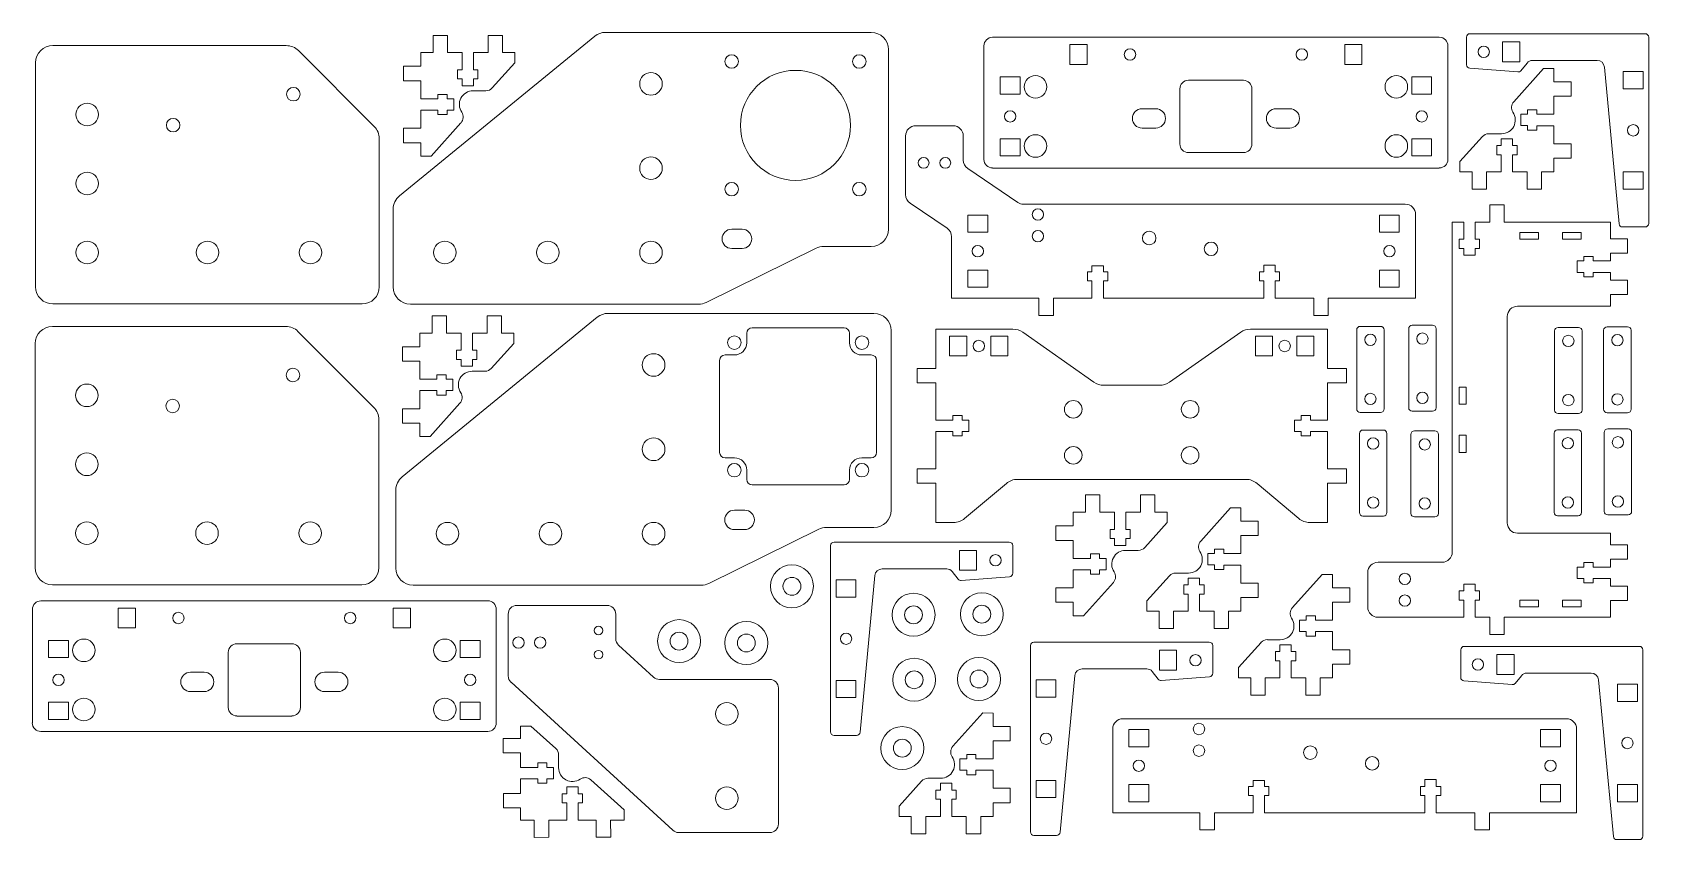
# Model space of a CAD drawing. Header units: millimetres. Extents: x 6 to 604, y 3 to 301.
import ezdxf

# ---------------------------------------------------------------- set-up
doc = ezdxf.new("R2010")
doc.units = ezdxf.units.MM

msp = doc.modelspace()

# ---------------------------------------------------------------- linework, layer by layer
at = {"color": 7, "linetype": 'Continuous', "lineweight": 15}
for p, q in [((141.91, 240.82), (214.02, 299.77)), ((154.29, 300.08), (154.29, 293.73)), ((159.64, 300.08), (154.29, 300.08)), ((159.64, 293.73), (159.64, 300.08)), ((174.61, 300.08), (174.61, 293.73)), ((179.96, 300.08), (174.61, 300.08)), ((179.96, 293.73), (179.96, 300.08)), ((218.04, 301.2), (316.22, 301.2)), ((361.04, 299.36), (526.14, 299.36)), ((536.19, 299.44), (536.19, 289.19)), ((602.23, 300.71), (537.46, 300.71)), ((603.5, 230.59), (603.5, 299.44)), ((100.06, 296.31), (13.79, 296.31)), ((104.55, 294.45), (132.58, 266.42)), ((149.76, 293.73), (149.76, 288.65)), ((154.29, 293.73), (149.76, 293.73)), ((165.03, 293.73), (159.64, 293.73)), ((165.03, 287.38), (165.03, 293.73)), ((169.23, 293.73), (169.23, 287.38)), ((174.61, 293.73), (169.23, 293.73)), ((184.5, 293.73), (179.96, 293.73)), ((184.5, 289.92), (184.5, 293.73)), ((322.57, 294.85), (322.57, 228.49)), ((357.86, 254.28), (357.86, 296.19)), ((389.61, 289.34), (389.61, 296.69)), ((389.61, 296.69), (395.96, 296.69)), ((395.96, 296.69), (395.96, 289.34)), ((491.21, 289.34), (491.21, 296.69)), ((491.21, 296.69), (497.56, 296.69)), ((497.56, 296.69), (497.56, 289.34)), ((529.31, 296.19), (529.31, 254.28)), ((555.88, 297.67), (549.53, 297.67)), ((549.53, 297.67), (549.53, 290.32)), ((555.88, 290.32), (555.88, 297.67)), ((7.44, 289.96), (7.44, 207.23)), ((143.41, 288.65), (143.41, 283.3)), ((149.76, 288.65), (143.41, 288.65)), ((163.38, 287.38), (165.03, 287.38)), ((163.38, 283.98), (163.38, 287.38)), ((169.23, 287.38), (170.88, 287.38)), ((170.88, 287.38), (170.88, 283.98)), ((176.19, 280.68), (184.5, 289.92)), ((395.96, 289.34), (389.61, 289.34)), ((497.56, 289.34), (491.21, 289.34)), ((537.37, 287.92), (555.21, 286.56)), ((549.53, 290.32), (555.88, 290.32)), ((564.67, 287.88), (553.62, 275.59)), ((556.3, 287.03), (558.59, 289.88)), ((560.56, 290.82), (584.44, 290.82)), ((568.48, 287.88), (564.67, 287.88)), ((568.48, 282.93), (568.48, 287.88)), ((587.12, 288.38), (592.6, 230.47)), ((601.46, 286.74), (594.11, 286.74)), ((594.11, 286.74), (594.11, 280.39)), ((601.46, 280.39), (601.46, 286.74)), ((143.41, 283.3), (149.76, 283.3)), ((149.76, 283.3), (149.76, 276.65)), ((165.03, 283.98), (163.38, 283.98)), ((165.03, 281.48), (165.03, 283.98)), ((169.23, 281.48), (165.03, 281.48)), ((169.23, 283.98), (169.23, 281.48)), ((170.88, 283.98), (169.23, 283.98)), ((371.22, 284.76), (363.87, 284.76)), ((363.87, 284.76), (363.87, 278.41)), ((371.22, 278.41), (371.22, 284.76)), ((433.43, 283.49), (453.75, 283.49)), ((523.31, 284.76), (515.96, 284.76)), ((515.96, 284.76), (515.96, 278.41)), ((523.31, 278.41), (523.31, 284.76)), ((574.83, 282.93), (568.48, 282.93)), ((574.83, 277.58), (574.83, 282.93)), ((149.76, 276.65), (156.11, 276.65)), ((156.11, 278.3), (159.51, 278.3)), ((156.11, 276.65), (156.11, 278.3)), ((159.51, 278.3), (159.51, 276.65)), ((159.51, 276.65), (162.01, 276.65)), ((162.01, 276.65), (162.01, 272.45)), ((173.83, 279.63), (169.09, 279.63)), ((363.87, 278.41), (371.22, 278.41)), ((430.25, 259.99), (430.25, 280.31)), ((456.92, 280.31), (456.92, 259.99)), ((515.96, 278.41), (523.31, 278.41)), ((568.47, 270.93), (568.48, 277.58)), ((568.48, 277.58), (574.83, 277.58)), ((594.11, 280.39), (601.46, 280.39)), ((149.76, 272.45), (149.76, 265.79)), ((156.11, 272.45), (149.76, 272.45)), ((156.11, 270.8), (156.11, 272.45)), ((159.51, 270.8), (156.11, 270.8)), ((159.51, 272.45), (159.51, 270.8)), ((162.01, 272.45), (159.51, 272.45)), ((421.36, 272.99), (416.28, 272.99)), ((470.89, 272.99), (465.81, 272.99)), ((556.22, 270.94), (558.72, 270.94)), ((556.22, 266.74), (556.22, 270.94)), ((558.72, 272.59), (562.12, 272.58)), ((558.72, 270.94), (558.72, 272.59)), ((562.12, 272.58), (562.12, 270.93)), ((562.12, 270.93), (568.47, 270.93)), ((143.41, 265.79), (143.41, 260.44)), ((149.76, 265.79), (143.41, 265.79)), ((153.57, 255.5), (164.62, 267.8)), ((328.89, 262.9), (328.89, 241.3)), ((346.43, 266.71), (332.7, 266.71)), ((350.24, 254.04), (350.24, 262.9)), ((416.28, 265.85), (421.36, 265.85)), ((465.81, 265.85), (470.89, 265.85)), ((544.4, 263.76), (549.14, 263.76)), ((558.72, 266.74), (556.22, 266.74)), ((558.72, 265.09), (558.72, 266.74)), ((562.12, 265.08), (558.72, 265.09)), ((562.12, 266.73), (562.12, 265.08)), ((568.47, 266.73), (562.12, 266.73)), ((568.47, 260.07), (568.47, 266.73)), ((134.44, 261.93), (134.44, 207.23)), ((143.41, 260.44), (149.76, 260.44)), ((149.76, 260.44), (149.76, 255.5)), ((371.22, 261.9), (363.87, 261.9)), ((363.87, 261.9), (363.87, 255.55)), ((371.22, 255.55), (371.22, 261.9)), ((523.31, 261.9), (515.96, 261.9)), ((515.96, 261.9), (515.96, 255.55)), ((523.31, 255.55), (523.31, 261.9)), ((542.04, 262.71), (533.73, 253.48)), ((547.35, 259.41), (549, 259.41)), ((547.35, 256.01), (547.35, 259.41)), ((549, 261.91), (553.2, 261.9)), ((549, 259.41), (549, 261.91)), ((553.2, 261.9), (553.2, 259.4)), ((553.2, 259.4), (554.85, 259.4)), ((554.85, 259.4), (554.85, 256)), ((574.82, 260.07), (568.47, 260.07)), ((574.81, 254.72), (574.82, 260.07)), ((149.76, 255.5), (153.57, 255.5)), ((370.35, 238.41), (351.92, 250.88)), ((526.14, 251.1), (361.04, 251.1)), ((363.87, 255.55), (371.22, 255.55)), ((453.75, 256.82), (433.43, 256.82)), ((515.96, 255.55), (523.31, 255.55)), ((533.73, 253.48), (533.73, 249.67)), ((549, 256.01), (547.35, 256.01)), ((548.99, 249.66), (549, 256.01)), ((553.2, 256), (553.19, 249.65)), ((554.85, 256), (553.2, 256)), ((568.46, 254.72), (574.81, 254.72)), ((568.46, 249.64), (568.46, 254.72)), ((533.73, 249.67), (538.26, 249.66)), ((538.26, 249.66), (538.25, 243.31)), ((543.6, 243.31), (543.61, 249.66)), ((543.61, 249.66), (548.99, 249.66)), ((553.19, 249.65), (558.58, 249.65)), ((558.58, 249.65), (558.57, 243.3)), ((563.92, 243.3), (563.93, 249.65)), ((563.93, 249.65), (568.46, 249.64)), ((601.46, 249.64), (594.11, 249.64)), ((594.11, 249.64), (594.11, 243.29)), ((601.46, 243.29), (601.46, 249.64)), ((538.25, 243.31), (543.6, 243.31)), ((558.57, 243.3), (563.92, 243.3)), ((594.11, 243.29), (601.46, 243.29)), ((139.57, 207.16), (139.57, 235.9)), ((330.56, 238.14), (344.24, 228.89)), ((351.92, 227.37), (351.92, 233.72)), ((351.92, 233.72), (359.27, 233.72)), ((359.27, 233.72), (359.27, 227.37)), ((513.56, 237.75), (372.48, 237.75)), ((504.01, 227.37), (504.01, 233.72)), ((504.01, 233.72), (511.36, 233.72)), ((511.36, 233.72), (511.36, 227.37)), ((517.37, 203.02), (517.37, 233.94)), ((544.75, 231.11), (544.75, 237.46)), ((544.75, 237.46), (550.1, 237.46)), ((550.1, 231.11), (550.1, 237.46)), ((264.67, 228.51), (268.48, 228.51)), ((359.27, 227.37), (351.92, 227.37)), ((511.36, 227.37), (504.01, 227.37)), ((530.92, 231.11), (530.92, 109.31)), ((530.92, 231.11), (535.17, 231.11)), ((535.17, 224.76), (535.17, 231.11)), ((539.37, 224.76), (539.37, 231.11)), ((539.37, 231.11), (544.75, 231.11)), ((550.1, 231.11), (589.34, 231.11)), ((555.92, 224.76), (555.92, 227.3)), ((555.92, 227.3), (562.78, 227.3)), ((562.78, 227.3), (562.78, 224.76)), ((571.67, 227.3), (578.53, 227.3)), ((571.67, 224.76), (571.67, 227.3)), ((578.53, 227.3), (578.53, 224.76)), ((589.34, 231.11), (589.34, 224.96)), ((593.86, 229.32), (602.23, 229.32)), ((295.85, 221.49), (255.2, 201.47)), ((268.48, 221.37), (264.67, 221.37)), ((316.22, 222.14), (298.65, 222.14)), ((345.92, 225.73), (345.92, 203.02)), ((533.52, 224.76), (535.17, 224.76)), ((533.52, 221.36), (533.52, 224.76)), ((535.17, 221.36), (533.52, 221.36)), ((535.17, 218.86), (535.17, 221.36)), ((541.02, 224.76), (539.37, 224.76)), ((539.37, 218.86), (539.37, 221.36)), ((539.37, 221.36), (541.02, 221.36)), ((541.02, 221.36), (541.02, 224.76)), ((562.78, 224.76), (555.92, 224.76)), ((578.53, 224.76), (571.67, 224.76)), ((589.34, 224.96), (595.69, 224.96)), ((595.69, 224.96), (595.69, 219.61)), ((461.29, 215.27), (465.49, 215.27)), ((461.29, 212.77), (461.29, 215.27)), ((465.49, 215.27), (465.49, 212.77)), ((539.37, 218.86), (535.17, 218.86)), ((579.59, 216.76), (577.09, 216.76)), ((577.09, 216.76), (577.09, 212.56)), ((582.99, 218.41), (579.59, 218.41)), ((579.59, 218.41), (579.59, 216.76)), ((582.99, 216.76), (582.99, 218.41)), ((589.34, 216.76), (582.99, 216.76)), ((595.69, 219.61), (589.34, 219.61)), ((589.34, 219.61), (589.34, 216.76)), ((351.92, 207.05), (351.92, 213.4)), ((351.92, 213.4), (359.27, 213.4)), ((359.27, 213.4), (359.27, 207.05)), ((396.14, 212.77), (397.79, 212.77)), ((396.14, 209.37), (396.14, 212.77)), ((397.79, 209.37), (396.14, 209.37)), ((397.79, 214.91), (401.99, 214.91)), ((397.79, 212.77), (397.79, 214.91)), ((397.79, 203.02), (397.79, 209.37)), ((401.99, 214.91), (401.99, 212.77)), ((401.99, 212.77), (403.64, 212.77)), ((401.99, 209.37), (401.99, 203.02)), ((403.64, 209.37), (401.99, 209.37)), ((403.64, 212.77), (403.64, 209.37)), ((459.64, 212.77), (461.29, 212.77)), ((459.64, 209.37), (459.64, 212.77)), ((461.29, 209.37), (459.64, 209.37)), ((461.29, 203.02), (461.29, 209.37)), ((465.49, 212.77), (467.14, 212.77)), ((465.49, 209.37), (465.49, 203.02)), ((467.14, 209.37), (465.49, 209.37)), ((467.14, 212.77), (467.14, 209.37)), ((504.01, 213.4), (511.36, 213.4)), ((504.01, 207.05), (504.01, 213.4)), ((511.36, 213.4), (511.36, 207.05)), ((579.59, 212.56), (577.09, 212.56)), ((579.59, 210.91), (579.59, 212.56)), ((582.99, 210.91), (579.59, 210.91)), ((582.99, 212.56), (582.99, 210.91)), ((589.34, 212.56), (582.99, 212.56)), ((589.34, 212.56), (589.34, 209.72)), ((595.69, 209.72), (589.34, 209.72)), ((595.69, 204.37), (595.69, 209.72)), ((359.27, 207.05), (351.92, 207.05)), ((511.36, 207.05), (504.01, 207.05)), ((589.34, 204.37), (595.69, 204.37)), ((589.34, 200.06), (589.34, 204.37)), ((13.79, 200.88), (128.09, 200.88)), ((252.4, 200.81), (145.92, 200.81)), ((219.02, 197.41), (317.2, 197.41)), ((345.92, 203.02), (378.17, 203.02)), ((378.17, 203.02), (378.17, 196.67)), ((383.52, 203.02), (397.79, 203.02)), ((383.52, 196.67), (383.52, 203.02)), ((401.99, 203.02), (461.29, 203.02)), ((465.49, 203.02), (479.77, 203.02)), ((479.77, 203.02), (479.77, 196.67)), ((485.12, 203.02), (517.37, 203.02)), ((485.12, 196.67), (485.12, 203.02)), ((589.34, 200.06), (555.05, 200.06)), ((99.89, 192.6), (13.62, 192.6)), ((142.89, 137.03), (215, 195.98)), ((153.92, 196.5), (153.92, 190.15)), ((159.27, 196.5), (153.92, 196.5)), ((159.27, 190.15), (159.27, 196.5)), ((174.24, 196.5), (174.24, 190.15)), ((179.59, 196.5), (174.24, 196.5)), ((179.59, 190.15), (179.59, 196.5)), ((306.2, 192.06), (272.2, 192.06)), ((340.08, 191.58), (340.08, 177.11)), ((368.56, 191.58), (340.08, 191.58)), ((378.17, 196.67), (383.52, 196.67)), ((484.86, 191.58), (456.39, 191.58)), ((479.77, 196.67), (485.12, 196.67)), ((484.86, 177.11), (484.86, 191.58)), ((495.6, 162.13), (495.6, 191.34)), ((496.87, 192.61), (504.46, 192.61)), ((505.73, 191.34), (505.73, 162.13)), ((514.83, 162.55), (514.83, 191.76)), ((516.1, 193.03), (523.68, 193.03)), ((524.95, 191.76), (524.95, 162.55)), ((551.24, 196.25), (551.24, 120.05)), ((570.01, 192.19), (577.6, 192.19)), ((586.87, 161.98), (586.87, 191.19)), ((588.14, 192.46), (595.73, 192.46)), ((597, 191.19), (597, 161.98)), ((7.27, 186.25), (7.27, 103.52)), ((104.38, 190.74), (132.41, 162.71)), ((149.39, 190.15), (149.39, 185.07)), ((153.92, 190.15), (149.39, 190.15)), ((164.65, 190.15), (159.27, 190.15)), ((164.65, 183.8), (164.65, 190.15)), ((168.85, 190.15), (168.85, 183.8)), ((174.24, 190.15), (168.85, 190.15)), ((175.82, 177.1), (184.12, 186.34)), ((184.12, 190.15), (179.59, 190.15)), ((184.12, 186.34), (184.12, 190.15)), ((270.2, 190.06), (270.2, 186.56)), ((308.2, 186.56), (308.2, 190.06)), ((323.55, 191.06), (323.55, 124.7)), ((345.16, 189.04), (345.16, 181.69)), ((351.51, 189.04), (345.16, 189.04)), ((351.51, 181.69), (351.51, 189.04)), ((360.4, 189.04), (360.4, 181.69)), ((366.75, 189.04), (360.4, 189.04)), ((366.75, 181.69), (366.75, 189.04)), ((398.51, 172.02), (372.2, 190.43)), ((426.44, 172.02), (452.74, 190.43)), ((464.54, 189.04), (458.19, 189.04)), ((458.19, 189.04), (458.19, 181.69)), ((464.54, 181.69), (464.54, 189.04)), ((479.78, 189.04), (473.43, 189.04)), ((473.43, 189.04), (473.43, 181.69)), ((479.78, 181.69), (479.78, 189.04)), ((568.74, 161.71), (568.74, 190.92)), ((578.87, 190.92), (578.87, 161.71)), ((143.04, 185.07), (143.04, 179.72)), ((149.39, 185.07), (143.04, 185.07)), ((143.04, 179.72), (149.39, 179.72)), ((149.39, 179.72), (149.39, 173.07)), ((163, 183.8), (164.65, 183.8)), ((163, 180.4), (163, 183.8)), ((164.65, 180.4), (163, 180.4)), ((164.65, 177.9), (164.65, 180.4)), ((168.85, 183.8), (170.5, 183.8)), ((168.85, 180.4), (168.85, 177.9)), ((170.5, 180.4), (168.85, 180.4)), ((170.5, 183.8), (170.5, 180.4)), ((260.2, 180.06), (260.2, 146.06)), ((265.7, 182.06), (262.2, 182.06)), ((316.2, 182.06), (312.7, 182.06)), ((318.2, 146.06), (318.2, 180.06)), ((345.16, 181.69), (351.51, 181.69)), ((360.4, 181.69), (366.75, 181.69)), ((458.19, 181.69), (464.54, 181.69)), ((473.43, 181.69), (479.78, 181.69)), ((155.74, 174.72), (159.14, 174.72)), ((155.74, 173.07), (155.74, 174.72)), ((159.14, 174.72), (159.14, 173.07)), ((168.85, 177.9), (164.65, 177.9)), ((173.46, 176.05), (168.72, 176.05)), ((333.16, 177.11), (333.16, 171.76)), ((340.08, 177.11), (333.16, 177.11)), ((484.86, 177.11), (491.79, 177.11)), ((491.79, 177.11), (491.79, 171.76)), ((149.39, 173.07), (155.74, 173.07)), ((149.39, 168.87), (149.39, 162.21)), ((155.74, 168.87), (149.39, 168.87)), ((155.74, 167.22), (155.74, 168.87)), ((159.14, 173.07), (161.64, 173.07)), ((159.14, 168.87), (159.14, 167.22)), ((161.64, 168.87), (159.14, 168.87)), ((161.64, 173.07), (161.64, 168.87)), ((333.16, 171.76), (340.08, 171.76)), ((340.08, 171.76), (340.08, 157.99)), ((422.8, 170.87), (402.15, 170.87)), ((491.79, 171.76), (484.86, 171.76)), ((484.86, 157.99), (484.86, 171.76)), ((536, 170.21), (533.46, 170.21)), ((533.46, 170.21), (533.46, 163.86)), ((536, 163.86), (536, 170.21)), ((143.04, 162.21), (143.04, 156.86)), ((149.39, 162.21), (143.04, 162.21)), ((153.2, 151.92), (164.24, 164.22)), ((159.14, 167.22), (155.74, 167.22)), ((523.68, 161.28), (516.1, 161.28)), ((533.46, 163.86), (536, 163.86)), ((134.27, 158.22), (134.27, 103.52)), ((143.04, 156.86), (149.39, 156.86)), ((149.39, 156.86), (149.39, 151.92)), ((346.43, 157.99), (340.08, 157.99)), ((349.83, 159.64), (346.43, 159.64)), ((346.43, 159.64), (346.43, 157.99)), ((349.83, 157.99), (349.83, 159.64)), ((352.33, 157.99), (349.83, 157.99)), ((352.33, 153.79), (352.33, 157.99)), ((475.11, 157.99), (472.61, 157.99)), ((472.61, 157.99), (472.61, 153.79)), ((478.51, 159.64), (475.11, 159.64)), ((475.11, 159.64), (475.11, 157.99)), ((478.51, 157.99), (478.51, 159.64)), ((484.86, 157.99), (478.51, 157.99)), ((504.46, 160.86), (496.87, 160.86)), ((577.6, 160.44), (570.01, 160.44)), ((595.73, 160.71), (588.14, 160.71)), ((149.39, 151.92), (153.2, 151.92)), ((340.08, 153.79), (340.08, 140.01)), ((346.43, 153.79), (340.08, 153.79)), ((346.43, 152.14), (346.43, 153.79)), ((349.83, 152.14), (346.43, 152.14)), ((349.83, 153.79), (349.83, 152.14)), ((352.33, 153.79), (349.83, 153.79)), ((475.11, 153.79), (472.61, 153.79)), ((475.11, 152.14), (475.11, 153.79)), ((478.51, 152.14), (475.11, 152.14)), ((478.51, 153.79), (478.51, 152.14)), ((484.86, 153.79), (478.51, 153.79)), ((484.86, 140.01), (484.86, 153.79)), ((496.61, 123.84), (496.61, 153.05)), ((497.88, 154.32), (505.46, 154.32)), ((506.73, 153.05), (506.73, 123.84)), ((515.67, 123.51), (515.67, 152.72)), ((516.94, 153.99), (524.53, 153.99)), ((525.8, 152.72), (525.8, 123.51)), ((536, 152.43), (533.46, 152.43)), ((533.46, 152.43), (533.46, 146.08)), ((536, 146.08), (536, 152.43)), ((568.59, 123.91), (568.59, 153.12)), ((569.86, 154.39), (577.44, 154.39)), ((578.71, 153.12), (578.71, 123.91)), ((587.09, 124.25), (587.09, 153.46)), ((588.36, 154.73), (595.94, 154.73)), ((597.21, 153.46), (597.21, 124.25)), ((262.2, 144.06), (265.7, 144.06)), ((312.7, 144.06), (316.2, 144.06)), ((533.46, 146.08), (536, 146.08)), ((270.2, 139.56), (270.2, 136.06)), ((308.2, 136.06), (308.2, 139.56)), ((333.16, 134.66), (333.16, 140.01)), ((333.16, 140.01), (340.08, 140.01)), ((491.79, 140.01), (484.86, 140.01)), ((491.79, 134.66), (491.79, 140.01)), ((140.55, 103.37), (140.55, 132.11)), ((272.2, 134.06), (306.2, 134.06)), ((340.08, 134.66), (333.16, 134.66)), ((340.08, 134.66), (340.08, 120.19)), ((366.16, 134.61), (350.74, 121.68)), ((454.71, 136.1), (370.24, 136.1)), ((458.79, 134.61), (474.2, 121.68)), ((484.86, 134.66), (491.79, 134.66)), ((484.86, 120.19), (484.86, 134.66)), ((395.37, 130.34), (395.37, 123.99)), ((400.72, 130.34), (395.37, 130.34)), ((400.72, 123.99), (400.72, 130.34)), ((415.69, 130.34), (415.69, 123.99)), ((421.04, 130.34), (415.69, 130.34)), ((421.04, 123.99), (421.04, 130.34)), ((449.02, 125.63), (437.97, 113.34)), ((452.83, 125.63), (449.02, 125.63)), ((452.83, 120.69), (452.83, 125.63)), ((265.65, 124.72), (269.46, 124.72)), ((340.08, 120.19), (346.66, 120.19)), ((390.84, 123.99), (390.84, 118.91)), ((395.37, 123.99), (390.84, 123.99)), ((406.11, 123.99), (400.72, 123.99)), ((406.11, 117.64), (406.11, 123.99)), ((410.31, 123.99), (410.31, 117.64)), ((415.69, 123.99), (410.31, 123.99)), ((417.27, 110.94), (425.58, 120.18)), ((425.58, 123.99), (421.04, 123.99)), ((425.58, 120.18), (425.58, 123.99)), ((459.18, 120.68), (452.83, 120.69)), ((459.18, 115.33), (459.18, 120.68)), ((478.29, 120.19), (484.86, 120.19)), ((505.46, 122.57), (497.88, 122.57)), ((524.53, 122.24), (516.94, 122.24)), ((577.44, 122.64), (569.86, 122.64)), ((595.94, 122.98), (588.36, 122.98)), ((296.83, 117.7), (256.18, 97.68)), ((269.46, 117.58), (265.65, 117.58)), ((317.2, 118.35), (299.63, 118.35)), ((384.49, 118.91), (384.49, 113.56)), ((390.84, 118.91), (384.49, 118.91)), ((384.49, 113.56), (390.84, 113.56)), ((390.84, 113.56), (390.84, 106.91)), ((404.46, 117.64), (406.11, 117.64)), ((404.46, 114.24), (404.46, 117.64)), ((406.11, 114.24), (404.46, 114.24)), ((406.11, 111.74), (406.11, 114.24)), ((410.31, 117.64), (411.96, 117.64)), ((410.31, 114.24), (410.31, 111.74)), ((411.96, 114.24), (410.31, 114.24)), ((411.96, 117.64), (411.96, 114.24)), ((452.82, 108.68), (452.83, 115.34)), ((452.83, 115.34), (459.18, 115.33)), ((589.34, 116.24), (555.05, 116.24)), ((589.34, 116.24), (589.34, 111.93)), ((301.19, 42.82), (301.19, 111.67)), ((302.46, 112.94), (367.23, 112.94)), ((348.82, 109.9), (355.17, 109.9)), ((348.82, 102.55), (348.82, 109.9)), ((355.17, 109.9), (355.17, 102.55)), ((368.5, 111.67), (368.5, 101.42)), ((397.19, 108.56), (400.59, 108.56)), ((397.19, 106.91), (397.19, 108.56)), ((400.59, 108.56), (400.59, 106.91)), ((410.31, 111.74), (406.11, 111.74)), ((414.91, 109.89), (410.17, 109.89)), ((440.57, 108.69), (443.07, 108.69)), ((440.57, 104.49), (440.57, 108.69)), ((443.07, 110.34), (446.47, 110.33)), ((443.07, 108.69), (443.07, 110.34)), ((446.47, 110.33), (446.47, 108.68)), ((446.47, 108.68), (452.82, 108.68)), ((589.34, 111.93), (595.69, 111.93)), ((595.69, 111.93), (595.69, 106.58)), ((344.13, 103.05), (320.25, 103.05)), ((348.4, 99.26), (346.11, 102.1)), ((355.17, 102.55), (348.82, 102.55)), ((390.84, 106.91), (397.19, 106.91)), ((390.84, 102.71), (390.84, 96.05)), ((397.19, 102.71), (390.84, 102.71)), ((397.19, 101.06), (397.19, 102.71)), ((400.59, 106.91), (403.09, 106.91)), ((400.59, 102.71), (400.59, 101.06)), ((403.09, 102.71), (400.59, 102.71)), ((403.09, 106.91), (403.09, 102.71)), ((443.07, 104.49), (440.57, 104.49)), ((443.07, 102.84), (443.07, 104.49)), ((446.47, 102.83), (443.07, 102.84)), ((446.47, 104.48), (446.47, 102.83)), ((452.82, 104.48), (446.47, 104.48)), ((452.82, 97.83), (452.82, 104.48)), ((499.68, 88.99), (499.68, 101.69)), ((503.49, 105.5), (527.11, 105.5)), ((579.59, 103.73), (577.09, 103.73)), ((577.09, 99.53), (577.09, 103.73)), ((582.99, 105.38), (579.59, 105.38)), ((579.59, 105.38), (579.59, 103.73)), ((582.99, 103.73), (582.99, 105.38)), ((589.34, 103.73), (582.99, 103.73)), ((595.69, 106.58), (589.34, 106.58)), ((589.34, 103.73), (589.34, 106.58)), ((13.62, 97.17), (127.92, 97.17)), ((253.38, 97.02), (146.9, 97.02)), ((303.23, 98.97), (310.58, 98.97)), ((303.23, 92.62), (303.23, 98.97)), ((310.58, 98.97), (310.58, 92.62)), ((317.57, 100.61), (312.09, 42.7)), ((367.33, 100.15), (349.48, 98.79)), ((384.49, 96.05), (384.49, 90.7)), ((390.84, 96.05), (384.49, 96.05)), ((394.65, 85.76), (405.7, 98.06)), ((400.59, 101.06), (397.19, 101.06)), ((426.39, 100.46), (418.08, 91.23)), ((428.75, 101.52), (433.49, 101.51)), ((431.7, 97.16), (433.35, 97.16)), ((431.7, 93.76), (431.7, 97.16)), ((433.35, 99.66), (437.55, 99.66)), ((433.35, 97.16), (433.35, 99.66)), ((437.55, 99.66), (437.55, 97.16)), ((437.55, 97.16), (439.2, 97.15)), ((439.2, 97.15), (439.2, 93.75)), ((459.17, 97.82), (452.82, 97.83)), ((459.16, 92.47), (459.17, 97.82)), ((482.89, 101.02), (471.83, 88.73)), ((486.7, 101.02), (482.89, 101.02)), ((486.7, 96.07), (486.7, 101.02)), ((493.05, 96.07), (486.7, 96.07)), ((493.04, 90.72), (493.05, 96.07)), ((539.37, 97.43), (535.17, 97.43)), ((535.17, 97.43), (535.17, 94.93)), ((539.37, 97.43), (539.37, 94.93)), ((579.59, 99.53), (577.09, 99.53)), ((579.59, 97.88), (579.59, 99.53)), ((582.99, 97.88), (579.59, 97.88)), ((582.99, 99.53), (582.99, 97.88)), ((589.34, 99.53), (582.99, 99.53)), ((589.34, 96.69), (589.34, 99.53)), ((595.69, 96.69), (589.34, 96.69)), ((595.69, 91.34), (595.69, 96.69)), ((9.39, 91.26), (174.49, 91.26)), ((310.58, 92.62), (303.23, 92.62)), ((384.49, 90.7), (390.84, 90.7)), ((390.84, 90.7), (390.84, 85.76)), ((418.08, 91.23), (418.08, 87.42)), ((433.35, 93.76), (431.7, 93.76)), ((433.34, 87.41), (433.35, 93.76)), ((437.55, 93.76), (437.54, 87.41)), ((439.2, 93.75), (437.55, 93.76)), ((452.81, 92.48), (459.16, 92.47)), ((452.81, 87.4), (452.81, 92.48)), ((486.69, 90.72), (493.04, 90.72)), ((486.69, 84.07), (486.69, 90.72)), ((535.17, 94.93), (533.52, 94.93)), ((533.52, 94.93), (533.52, 91.53)), ((533.52, 91.53), (535.17, 91.53)), ((535.17, 91.53), (535.17, 85.18)), ((539.37, 94.93), (541.02, 94.93)), ((539.37, 91.53), (539.37, 85.18)), ((541.02, 91.53), (539.37, 91.53)), ((541.02, 94.93), (541.02, 91.53)), ((555.92, 91.53), (562.78, 91.53)), ((555.92, 88.99), (555.92, 91.53)), ((562.78, 91.53), (562.78, 88.99)), ((571.67, 88.99), (571.67, 91.53)), ((571.67, 91.53), (578.53, 91.53)), ((578.53, 91.53), (578.53, 88.99)), ((589.34, 91.34), (595.69, 91.34)), ((589.34, 85.18), (589.34, 91.34)), ((6.22, 46.17), (6.22, 88.08)), ((37.97, 81.23), (37.97, 88.58)), ((37.97, 88.58), (44.32, 88.58)), ((44.32, 88.58), (44.32, 81.23)), ((139.57, 81.23), (139.57, 88.58)), ((139.57, 88.58), (145.92, 88.58)), ((145.92, 88.58), (145.92, 81.23)), ((177.67, 88.08), (177.67, 46.17)), ((182.07, 86.36), (182.07, 63.5)), ((218.64, 89.53), (185.24, 89.53)), ((221.82, 77.22), (221.82, 86.36)), ((390.84, 85.76), (394.65, 85.76)), ((418.08, 87.42), (422.61, 87.41)), ((422.61, 87.41), (422.6, 81.06)), ((427.95, 81.06), (427.96, 87.41)), ((427.96, 87.41), (433.34, 87.41)), ((437.54, 87.41), (442.93, 87.4)), ((442.93, 87.4), (442.92, 81.05)), ((448.27, 81.05), (448.28, 87.4)), ((448.28, 87.4), (452.81, 87.4)), ((474.44, 84.07), (476.94, 84.07)), ((474.44, 79.87), (474.44, 84.07)), ((476.94, 85.72), (480.34, 85.72)), ((476.94, 84.07), (476.94, 85.72)), ((480.34, 85.72), (480.34, 84.07)), ((480.34, 84.07), (486.69, 84.07)), ((503.49, 85.18), (535.17, 85.18)), ((539.37, 85.18), (544.75, 85.18)), ((544.75, 85.18), (544.75, 78.83)), ((550.1, 85.18), (589.34, 85.18)), ((550.1, 85.18), (550.1, 78.83)), ((562.78, 88.99), (555.92, 88.99)), ((578.53, 88.99), (571.67, 88.99)), ((44.32, 81.23), (37.97, 81.23)), ((145.92, 81.23), (139.57, 81.23)), ((422.6, 81.06), (427.95, 81.06)), ((442.92, 81.05), (448.27, 81.05)), ((476.94, 79.87), (474.44, 79.87)), ((476.94, 78.22), (476.94, 79.87)), ((480.34, 78.22), (476.94, 78.22)), ((480.34, 79.87), (480.34, 78.22)), ((486.69, 79.87), (480.34, 79.87)), ((486.68, 73.21), (486.69, 79.87)), ((544.75, 78.83), (550.1, 78.83)), ((19.57, 76.65), (12.22, 76.65)), ((12.22, 76.65), (12.22, 70.3)), ((19.57, 70.3), (19.57, 76.65)), ((78.61, 51.89), (78.61, 72.21)), ((81.78, 75.38), (102.1, 75.38)), ((105.28, 72.21), (105.28, 51.89)), ((171.66, 76.65), (164.31, 76.65)), ((164.31, 76.65), (164.31, 70.3)), ((171.66, 70.3), (171.66, 76.65)), ((235.78, 63.06), (222.85, 74.87)), ((375.09, 5.9), (375.09, 74.75)), ((376.36, 76.02), (441.13, 76.02)), ((422.71, 72.98), (429.06, 72.98)), ((422.71, 65.63), (422.71, 72.98)), ((429.06, 72.98), (429.06, 65.63)), ((442.4, 74.75), (442.4, 64.49)), ((460.25, 75.85), (451.94, 66.61)), ((462.61, 76.9), (467.35, 76.9)), ((465.56, 72.55), (467.21, 72.54)), ((465.56, 69.15), (465.56, 72.55)), ((467.21, 72.54), (467.22, 75.04)), ((467.22, 75.04), (471.42, 75.04)), ((471.42, 75.04), (471.41, 72.54)), ((471.41, 72.54), (473.06, 72.54)), ((473.06, 72.54), (473.06, 69.14)), ((493.03, 73.21), (486.68, 73.21)), ((493.03, 67.86), (493.03, 73.21)), ((534.06, 73.17), (534.06, 62.92)), ((600.1, 74.44), (535.33, 74.44)), ((601.37, 4.32), (601.37, 73.17)), ((12.22, 70.3), (19.57, 70.3)), ((164.31, 70.3), (171.66, 70.3)), ((418.03, 66.13), (394.15, 66.13)), ((451.94, 66.61), (451.94, 62.8)), ((467.21, 69.14), (465.56, 69.15)), ((467.21, 62.79), (467.21, 69.14)), ((471.41, 69.14), (471.41, 62.79)), ((473.06, 69.14), (471.41, 69.14)), ((486.68, 67.86), (493.03, 67.86)), ((486.68, 62.78), (486.68, 67.86)), ((553.74, 71.4), (547.39, 71.4)), ((547.39, 71.4), (547.39, 64.05)), ((553.74, 64.05), (553.74, 71.4)), ((69.72, 64.88), (64.64, 64.88)), ((119.25, 64.88), (114.17, 64.88)), ((183.1, 61.16), (242.88, 6.51)), ((278.71, 62.22), (237.92, 62.22)), ((303.23, 61.87), (310.58, 61.87)), ((303.23, 55.52), (303.23, 61.87)), ((310.58, 61.87), (310.58, 55.52)), ((377.13, 62.05), (384.48, 62.05)), ((377.13, 55.7), (377.13, 62.05)), ((384.48, 62.05), (384.48, 55.7)), ((391.47, 63.68), (385.99, 5.78)), ((422.29, 62.34), (420.01, 65.18)), ((429.06, 65.63), (422.71, 65.63)), ((441.23, 63.23), (423.38, 61.87)), ((451.94, 62.8), (456.47, 62.8)), ((456.47, 62.8), (456.47, 56.45)), ((461.82, 62.8), (467.21, 62.79)), ((461.82, 56.45), (461.82, 62.8)), ((471.41, 62.79), (476.79, 62.79)), ((476.79, 62.79), (476.79, 56.44)), ((482.14, 62.79), (486.68, 62.78)), ((482.14, 56.44), (482.14, 62.79)), ((535.23, 61.65), (553.07, 60.29)), ((547.39, 64.05), (553.74, 64.05)), ((554.16, 60.76), (556.45, 63.6)), ((558.43, 64.55), (582.3, 64.55)), ((584.99, 62.11), (590.46, 4.2)), ((599.33, 60.47), (591.98, 60.47)), ((591.98, 60.47), (591.98, 54.12)), ((599.33, 54.12), (599.33, 60.47)), ((19.57, 53.79), (12.22, 53.79)), ((12.22, 53.79), (12.22, 47.44)), ((19.57, 47.44), (19.57, 53.79)), ((64.64, 57.75), (69.72, 57.75)), ((114.17, 57.75), (119.25, 57.75)), ((171.66, 53.79), (164.31, 53.79)), ((164.31, 53.79), (164.31, 47.44)), ((171.66, 47.44), (171.66, 53.79)), ((281.89, 8.85), (281.89, 59.05)), ((310.58, 55.52), (303.23, 55.52)), ((384.48, 55.7), (377.13, 55.7)), ((456.47, 56.45), (461.82, 56.45)), ((476.79, 56.44), (482.14, 56.44)), ((591.98, 54.12), (599.33, 54.12)), ((102.1, 48.71), (81.78, 48.71)), ((357.44, 49.83), (346.38, 37.53)), ((361.25, 49.82), (357.44, 49.83)), ((361.25, 44.88), (361.25, 49.82)), ((174.49, 43), (9.39, 43)), ((12.22, 47.44), (19.57, 47.44)), ((164.31, 47.44), (171.66, 47.44)), ((186.59, 44.98), (186.6, 40.45)), ((190.4, 44.98), (186.59, 44.98)), ((199.65, 36.69), (190.4, 44.98)), ((367.6, 44.87), (361.25, 44.88)), ((367.59, 39.52), (367.6, 44.87)), ((405.44, 43.92), (405.44, 12.99)), ((573.08, 47.73), (409.25, 47.73)), ((411.44, 37.35), (411.44, 43.7)), ((411.44, 43.7), (418.79, 43.7)), ((418.79, 43.7), (418.79, 37.35)), ((563.54, 37.35), (563.54, 43.7)), ((563.54, 43.7), (570.89, 43.7)), ((570.89, 43.7), (570.89, 37.35)), ((576.89, 12.99), (576.89, 43.92)), ((186.6, 40.45), (180.25, 40.44)), ((180.25, 40.44), (180.25, 35.09)), ((310.83, 41.55), (302.46, 41.55)), ((361.24, 39.53), (367.59, 39.52)), ((361.24, 32.87), (361.24, 39.53)), ((418.79, 37.35), (411.44, 37.35)), ((570.89, 37.35), (563.54, 37.35)), ((180.25, 35.09), (186.6, 35.1)), ((186.6, 35.1), (186.61, 29.71)), ((192.96, 31.37), (196.36, 31.37)), ((192.96, 29.72), (192.96, 31.37)), ((196.36, 31.37), (196.36, 29.72)), ((200.71, 34.33), (200.71, 29.59)), ((348.99, 32.88), (351.49, 32.88)), ((348.99, 28.68), (348.99, 32.88)), ((351.49, 34.53), (354.89, 34.53)), ((351.49, 32.88), (351.49, 34.53)), ((354.89, 34.53), (354.89, 32.88)), ((354.89, 32.88), (361.24, 32.87)), ((186.61, 29.71), (192.96, 29.72)), ((192.96, 25.52), (186.61, 25.51)), ((186.61, 25.51), (186.62, 20.13)), ((192.97, 23.87), (192.96, 25.52)), ((196.36, 29.72), (198.86, 29.73)), ((198.86, 25.53), (196.36, 25.52)), ((196.36, 25.52), (196.37, 23.87)), ((198.86, 29.73), (198.86, 25.53)), ((224.86, 14.1), (212.55, 25.14)), ((334.8, 24.66), (326.49, 15.42)), ((337.16, 25.71), (341.91, 25.71)), ((351.49, 28.68), (348.99, 28.68)), ((351.49, 27.03), (351.49, 28.68)), ((354.89, 27.03), (351.49, 27.03)), ((354.89, 28.68), (354.89, 27.03)), ((361.24, 28.67), (354.89, 28.68)), ((361.23, 22.02), (361.24, 28.67)), ((377.13, 24.95), (384.48, 24.95)), ((377.13, 18.6), (377.13, 24.95)), ((384.48, 24.95), (384.48, 18.6)), ((457.31, 24.89), (461.51, 24.89)), ((457.31, 22.74), (457.31, 24.89)), ((461.51, 24.89), (461.51, 22.74)), ((520.81, 25.24), (525.01, 25.24)), ((520.81, 22.74), (520.81, 25.24)), ((525.01, 25.24), (525.01, 22.74)), ((186.62, 20.13), (180.27, 20.12)), ((180.27, 20.12), (180.28, 14.77)), ((196.37, 23.87), (192.97, 23.87)), ((202.06, 20.01), (203.71, 20.02)), ((202.06, 16.61), (202.06, 20.01)), ((203.7, 22.52), (207.9, 22.52)), ((203.71, 20.02), (203.7, 22.52)), ((207.9, 22.52), (207.91, 20.02)), ((207.91, 20.02), (209.56, 20.02)), ((209.56, 20.02), (209.56, 16.62)), ((340.11, 17.95), (340.12, 21.35)), ((341.76, 17.95), (340.11, 17.95)), ((340.12, 21.35), (341.77, 21.35)), ((341.76, 11.6), (341.76, 17.95)), ((341.77, 23.85), (345.97, 23.85)), ((341.77, 21.35), (341.77, 23.85)), ((345.96, 17.95), (345.96, 11.6)), ((347.61, 17.95), (345.96, 17.95)), ((345.97, 23.85), (345.97, 21.35)), ((345.97, 21.35), (347.62, 21.35)), ((347.62, 21.35), (347.61, 17.95)), ((367.58, 22.01), (361.23, 22.02)), ((367.58, 16.66), (367.58, 22.01)), ((384.48, 18.6), (377.13, 18.6)), ((411.44, 17.03), (411.44, 23.38)), ((411.44, 23.38), (418.79, 23.38)), ((418.79, 23.38), (418.79, 17.03)), ((455.66, 22.74), (457.31, 22.74)), ((455.66, 19.34), (455.66, 22.74)), ((457.31, 19.34), (455.66, 19.34)), ((457.31, 12.99), (457.31, 19.34)), ((461.51, 22.74), (463.16, 22.74)), ((461.51, 19.34), (461.51, 12.99)), ((463.16, 19.34), (461.51, 19.34)), ((463.16, 22.74), (463.16, 19.34)), ((519.16, 22.74), (520.81, 22.74)), ((519.16, 19.34), (519.16, 22.74)), ((520.81, 19.34), (519.16, 19.34)), ((520.81, 12.99), (520.81, 19.34)), ((525.01, 22.74), (526.66, 22.74)), ((525.01, 19.34), (525.01, 12.99)), ((526.66, 19.34), (525.01, 19.34)), ((526.66, 22.74), (526.66, 19.34)), ((563.54, 23.38), (570.89, 23.38)), ((563.54, 17.03), (563.54, 23.38)), ((570.89, 23.38), (570.89, 17.03)), ((599.33, 23.37), (591.98, 23.37)), ((591.98, 23.37), (591.98, 17.02)), ((599.33, 17.02), (599.33, 23.37)), ((180.28, 14.77), (186.63, 14.78)), ((186.63, 14.78), (186.63, 10.25)), ((203.71, 16.62), (202.06, 16.61)), ((203.72, 10.27), (203.71, 16.62)), ((207.91, 16.62), (207.92, 10.27)), ((209.56, 16.62), (207.91, 16.62)), ((224.87, 10.29), (224.86, 14.1)), ((326.49, 15.42), (326.49, 11.61)), ((361.23, 16.67), (367.58, 16.66)), ((361.23, 11.59), (361.23, 16.67)), ((405.44, 12.99), (437.69, 12.99)), ((418.79, 17.03), (411.44, 17.03)), ((437.69, 12.99), (437.69, 6.64)), ((443.04, 12.99), (457.31, 12.99)), ((443.04, 6.64), (443.04, 12.99)), ((461.51, 12.99), (520.81, 12.99)), ((525.01, 12.99), (539.29, 12.99)), ((539.29, 12.99), (539.29, 6.64)), ((544.64, 12.99), (576.89, 12.99)), ((544.64, 6.64), (544.64, 12.99)), ((570.89, 17.03), (563.54, 17.03)), ((591.98, 17.02), (599.33, 17.02)), ((186.63, 10.25), (191.71, 10.25)), ((191.71, 10.25), (191.72, 3.9)), ((197.06, 10.26), (203.72, 10.27)), ((197.07, 3.91), (197.06, 10.26)), ((207.92, 10.27), (214.57, 10.28)), ((214.57, 10.28), (214.58, 3.93)), ((219.92, 10.29), (224.87, 10.29)), ((219.93, 3.94), (219.92, 10.29)), ((326.49, 11.61), (331.02, 11.61)), ((331.02, 11.61), (331.02, 5.26)), ((336.37, 11.6), (341.76, 11.6)), ((336.37, 5.25), (336.37, 11.6)), ((345.96, 11.6), (351.34, 11.59)), ((351.34, 11.59), (351.34, 5.24)), ((356.69, 11.59), (361.23, 11.59)), ((356.69, 5.24), (356.69, 11.59)), ((437.69, 6.64), (443.04, 6.64)), ((539.29, 6.64), (544.64, 6.64)), ((191.72, 3.9), (197.07, 3.91)), ((214.58, 3.93), (219.93, 3.94)), ((245.02, 5.68), (278.71, 5.68)), ((331.02, 5.26), (336.37, 5.25)), ((351.34, 5.24), (356.69, 5.24)), ((384.73, 4.63), (376.36, 4.63)), ((591.73, 3.05), (600.1, 3.05))]:
    msp.add_line(p, q, dxfattribs=at)
for centre, radius in [((264.65, 290.42), 2.5), ((311.79, 290.42), 2.5), ((411.84, 293.01), 2.1), ((475.34, 293.01), 2.1), ((542.54, 294), 2.1), ((288.22, 266.85), 20.32), ((102.69, 278.35), 2.5), ((234.82, 282.15), 4.17), ((376.91, 281.07), 4.17), ((510.26, 281.07), 4.17), ((26.49, 270.85), 4.17), ((58.24, 266.92), 2.5), ((367.54, 270.15), 2.1), ((519.64, 270.15), 2.1), ((376.91, 259.23), 4.17), ((510.26, 259.23), 4.17), ((597.79, 265.02), 2.1), ((234.82, 251.01), 4.17), ((335.57, 252.99), 2), ((343.57, 252.99), 2), ((26.49, 245.39), 4.17), ((264.65, 243.28), 2.5), ((311.79, 243.28), 2.5), ((377.81, 233.94), 2.1), ((377.81, 225.94), 2.1), ((418.94, 225.22), 2.5), ((26.49, 219.93), 4.17), ((70.94, 219.93), 4.17), ((109.04, 219.93), 4.17), ((158.62, 219.86), 4.17), ((196.72, 219.86), 4.17), ((234.82, 219.86), 4.17), ((355.59, 220.39), 2.1), ((441.8, 221.24), 2.5), ((507.69, 220.39), 2.1), ((265.63, 186.63), 2.5), ((312.77, 186.63), 2.5), ((355.96, 185.37), 2.1), ((468.99, 185.37), 2.1), ((500.66, 187.66), 2.1), ((519.89, 188.08), 2.1), ((573.81, 187.24), 2.1), ((591.93, 187.51), 2.1), ((235.8, 178.36), 4.17), ((102.52, 174.64), 2.5), ((26.32, 167.14), 4.17), ((500.66, 165.82), 2.1), ((519.89, 166.23), 2.1), ((573.81, 165.39), 2.1), ((591.93, 165.66), 2.1), ((58.07, 163.21), 2.5), ((390.88, 161.98), 3.26), ((434.06, 161.98), 3.26), ((235.8, 147.22), 4.17), ((501.67, 149.37), 2.1), ((520.74, 149.04), 2.1), ((573.65, 149.43), 2.1), ((592.15, 149.78), 2.1), ((26.32, 141.68), 4.17), ((390.88, 144.99), 3.26), ((434.06, 144.99), 3.26), ((265.63, 139.49), 2.5), ((312.77, 139.49), 2.5), ((501.67, 127.53), 2.1), ((520.74, 127.2), 2.1), ((573.65, 127.59), 2.1), ((592.15, 127.93), 2.1), ((26.32, 116.22), 4.17), ((70.77, 116.22), 4.17), ((108.87, 116.22), 4.17), ((159.6, 116.07), 4.17), ((197.7, 116.07), 4.17), ((235.8, 116.07), 4.17), ((362.15, 106.23), 2.1), ((286.91, 96.62), 7.94), ((286.91, 96.62), 3.3), ((513.39, 99.34), 2.1), ((331.85, 86.09), 7.94), ((357.09, 86.31), 7.94), ((357.09, 86.31), 3.3), ((513.39, 91.34), 2.1), ((60.19, 84.91), 2.1), ((123.69, 84.91), 2.1), ((245.2, 76.36), 7.94), ((270.07, 75.69), 7.94), ((331.85, 86.09), 3.3), ((185.88, 75.82), 2.1), ((193.88, 75.82), 2.1), ((215.47, 80.26), 1.59), ((245.2, 76.36), 3.3), ((270.07, 75.69), 3.3), ((306.91, 77.25), 2.1), ((25.27, 72.97), 4.17), ((158.62, 72.97), 4.17), ((215.47, 71.37), 1.59), ((332.08, 62.1), 7.94), ((356.02, 62.37), 7.94), ((436.05, 69.3), 2.1), ((540.41, 67.72), 2.1), ((15.89, 62.05), 2.1), ((167.99, 62.05), 2.1), ((332.08, 62.1), 3.3), ((356.02, 62.37), 3.3), ((25.27, 51.12), 4.17), ((158.62, 51.12), 4.17), ((262.84, 49.52), 4.17), ((327.69, 36.86), 7.94), ((380.8, 40.32), 2.1), ((437.33, 43.92), 2.1), ((327.69, 36.86), 3.3), ((437.33, 35.92), 2.1), ((478.46, 35.19), 2.5), ((595.65, 38.74), 2.1), ((415.11, 30.36), 2.1), ((501.32, 31.22), 2.5), ((567.21, 30.36), 2.1), ((262.84, 18.38), 4.17)]:
    msp.add_circle(centre, radius, dxfattribs=at)
for centre, radius, start, end in [((218.04, 294.85), 6.35, 90, 129.26442), ((316.22, 294.85), 6.35, 0, 90), ((361.04, 296.19), 3.18, 90, 180), ((526.14, 296.19), 3.18, 0, 90), ((537.46, 299.44), 1.27, 90, 180), ((602.23, 299.44), 1.27, 0, 90), ((13.79, 289.96), 6.35, 90, 180), ((100.06, 289.96), 6.35, 45, 90), ((537.46, 289.19), 1.27, 180, 265.64247), ((555.31, 287.83), 1.27, 265.64247, 321.15908), ((560.56, 288.28), 2.54, 90, 141.15908), ((584.44, 288.13), 2.7, 5.40064, 90), ((433.43, 280.31), 3.18, 90, 180), ((453.75, 280.31), 3.17, 0, 90), ((169.09, 274.55), 5.08, 90, 214.11662), ((173.83, 282.8), 3.17, 270, 318.06617), ((555.98, 273.47), 3.18, 138.03059, 214.08104), ((162.26, 269.92), 3.18, 318.06617, 34.11662), ((416.28, 269.42), 3.57, 90, 270), ((421.36, 269.42), 3.57, 270, 90), ((465.81, 269.42), 3.57, 90, 270), ((470.89, 269.42), 3.57, 270, 90), ((549.14, 268.84), 5.08, 269.96443, 34.08104), ((128.09, 261.93), 6.35, 0, 45), ((332.7, 262.9), 3.81, 90, 180), ((346.43, 262.9), 3.81, 0, 90), ((544.4, 260.59), 3.18, 89.96443, 138.03059), ((433.43, 259.99), 3.18, 180, 270), ((453.75, 259.99), 3.17, 270, 0), ((354.05, 254.04), 3.81, 180, 235.90954), ((361.04, 254.28), 3.17, 180, 270), ((526.14, 254.28), 3.17, 270, 0), ((145.92, 235.9), 6.35, 129.26442, 180), ((332.7, 241.3), 3.81, 180, 235.90954), ((372.48, 241.56), 3.81, 235.90954, 270), ((513.56, 233.94), 3.81, 0, 90), ((264.67, 224.94), 3.57, 90, 270), ((268.48, 224.94), 3.57, 270, 90), ((316.22, 228.49), 6.35, 270, 0), ((342.11, 225.73), 3.81, 0, 55.90954), ((593.86, 230.59), 1.27, 185.40064, 270), ((602.23, 230.59), 1.27, 270, 0), ((298.65, 215.79), 6.35, 90, 116.2253), ((13.79, 207.23), 6.35, 180, 270), ((128.09, 207.23), 6.35, 270, 0), ((145.92, 207.16), 6.35, 180, 270), ((219.02, 191.06), 6.35, 90, 129.26442), ((252.4, 207.16), 6.35, 270, 296.2253), ((317.2, 191.06), 6.35, 0, 90), ((555.05, 196.25), 3.81, 90, 180), ((13.62, 186.25), 6.35, 90, 180), ((99.89, 186.25), 6.35, 45, 90), ((272.2, 190.06), 2, 90, 180), ((306.2, 190.06), 2, 0, 90), ((368.56, 185.23), 6.35, 55, 90), ((456.39, 185.23), 6.35, 90, 125), ((496.87, 191.34), 1.27, 90, 180), ((504.46, 191.34), 1.27, 0, 90), ((516.1, 191.76), 1.27, 90, 180), ((523.68, 191.76), 1.27, 0, 90), ((570.01, 190.92), 1.27, 90, 180), ((577.6, 190.92), 1.27, 0, 90), ((588.14, 191.19), 1.27, 90, 180), ((595.73, 191.19), 1.27, 0, 90), ((265.7, 186.56), 4.5, 270, 0), ((312.7, 186.56), 4.5, 180, 270), ((262.2, 180.06), 2, 90, 180), ((316.2, 180.06), 2, 0, 90), ((168.72, 170.97), 5.08, 90, 214.11662), ((173.46, 179.22), 3.18, 270, 318.06617), ((161.88, 166.34), 3.18, 318.06617, 34.11662), ((402.15, 177.22), 6.35, 235, 270), ((422.8, 177.22), 6.35, 270, 305), ((127.92, 158.22), 6.35, 0, 45), ((496.87, 162.13), 1.27, 180, 270), ((504.46, 162.13), 1.27, 270, 0), ((516.1, 162.55), 1.27, 180, 270), ((523.68, 162.55), 1.27, 270, 0), ((570.01, 161.71), 1.27, 180, 270), ((577.6, 161.71), 1.27, 270, 0), ((588.14, 161.98), 1.27, 180, 270), ((595.73, 161.98), 1.27, 270, 0), ((497.88, 153.05), 1.27, 90, 180), ((505.46, 153.05), 1.27, 0, 90), ((516.94, 152.72), 1.27, 90, 180), ((524.53, 152.72), 1.27, 0, 90), ((569.86, 153.12), 1.27, 90, 180), ((577.44, 153.12), 1.27, 0, 90), ((588.36, 153.46), 1.27, 90, 180), ((595.94, 153.46), 1.27, 0, 90), ((262.2, 146.06), 2, 180, 270), ((265.7, 139.56), 4.5, 0, 90), ((312.7, 139.56), 4.5, 90, 180), ((316.2, 146.06), 2, 270, 0), ((146.9, 132.11), 6.35, 129.26442, 180), ((272.2, 136.06), 2, 180, 270), ((306.2, 136.06), 2, 270, 0), ((370.24, 129.75), 6.35, 90, 130), ((454.71, 129.75), 6.35, 50, 90), ((265.65, 121.15), 3.57, 90, 270), ((269.46, 121.15), 3.57, 270, 90), ((317.2, 124.7), 6.35, 270, 0), ((346.66, 126.54), 6.35, 270, 310), ((478.29, 126.54), 6.35, 230, 270), ((497.88, 123.84), 1.27, 180, 270), ((505.46, 123.84), 1.27, 270, 0), ((516.94, 123.51), 1.27, 180, 270), ((524.53, 123.51), 1.27, 270, 0), ((555.05, 120.05), 3.81, 180, 270), ((569.86, 123.91), 1.27, 180, 270), ((577.44, 123.91), 1.27, 270, 0), ((588.36, 124.25), 1.27, 180, 270), ((595.94, 124.25), 1.27, 270, 0), ((299.63, 112), 6.35, 90, 116.2253), ((302.46, 111.67), 1.27, 90, 180), ((367.23, 111.67), 1.27, 0, 90), ((410.17, 104.81), 5.08, 90, 214.11662), ((414.91, 113.06), 3.18, 270, 318.06617), ((433.49, 106.59), 5.08, 269.96443, 34.08104), ((440.33, 111.22), 3.18, 138.03059, 214.08104), ((527.11, 109.31), 3.81, 270, 0), ((13.62, 103.52), 6.35, 180, 270), ((127.92, 103.52), 6.35, 270, 0), ((146.9, 103.37), 6.35, 180, 270), ((320.25, 100.36), 2.7, 90, 174.59936), ((344.13, 100.51), 2.54, 38.84092, 90), ((403.34, 100.18), 3.18, 318.06617, 34.11662), ((503.49, 101.69), 3.81, 90, 180), ((253.38, 103.37), 6.35, 270, 296.2253), ((349.39, 100.06), 1.27, 218.84092, 274.35753), ((367.23, 101.42), 1.27, 274.35753, 0), ((428.75, 98.34), 3.18, 89.96443, 138.03059), ((9.39, 88.08), 3.17, 90, 180), ((174.49, 88.08), 3.18, 0, 90), ((185.24, 86.36), 3.18, 90, 180), ((218.64, 86.36), 3.18, 0, 90), ((467.36, 81.98), 5.08, 269.96443, 34.08104), ((474.2, 86.6), 3.18, 138.03059, 214.08104), ((503.49, 88.99), 3.81, 180, 270), ((81.78, 72.21), 3.17, 90, 180), ((102.1, 72.21), 3.17, 0, 90), ((224.99, 77.22), 3.18, 180, 227.56792), ((376.36, 74.75), 1.27, 90, 180), ((441.13, 74.75), 1.27, 0, 90), ((462.61, 73.73), 3.18, 89.96443, 138.03059), ((535.33, 73.17), 1.27, 90, 180), ((600.1, 73.17), 1.27, 0, 90), ((394.15, 63.43), 2.7, 90, 174.59936), ((418.03, 63.59), 2.54, 38.84092, 90), ((64.64, 61.31), 3.57, 90, 270), ((69.72, 61.31), 3.57, 270, 90), ((114.17, 61.31), 3.57, 90, 270), ((119.25, 61.31), 3.57, 270, 90), ((185.24, 63.5), 3.18, 180, 227.56792), ((237.92, 65.4), 3.18, 227.56792, 270), ((278.71, 59.05), 3.18, 0, 90), ((423.28, 63.13), 1.27, 218.84092, 274.35753), ((441.13, 64.49), 1.27, 274.35753, 0), ((535.33, 62.92), 1.27, 180, 265.64247), ((553.17, 61.56), 1.27, 265.64247, 321.15908), ((558.43, 62.01), 2.54, 90, 141.15908), ((582.3, 61.85), 2.7, 5.40064, 90), ((81.78, 51.89), 3.17, 180, 270), ((102.1, 51.89), 3.17, 270, 0), ((9.39, 46.17), 3.18, 180, 270), ((174.49, 46.17), 3.17, 270, 0), ((302.46, 42.82), 1.27, 180, 270), ((310.83, 42.82), 1.27, 270, 354.59936), ((409.25, 43.92), 3.81, 90, 180), ((573.08, 43.92), 3.81, 0, 90), ((197.53, 34.33), 3.18, 0.07115, 48.13731), ((348.75, 35.41), 3.18, 138.03059, 214.08104), ((341.91, 30.79), 5.08, 269.96443, 34.08104), ((205.79, 29.6), 5.08, 180.07115, 304.18776), ((210.43, 22.77), 3.18, 48.13731, 124.18776), ((337.16, 22.53), 3.18, 89.96443, 138.03059), ((245.02, 8.85), 3.18, 227.56792, 270), ((278.71, 8.85), 3.18, 270, 0), ((376.36, 5.9), 1.27, 180, 270), ((384.73, 5.9), 1.27, 270, 354.59936), ((591.73, 4.32), 1.27, 185.40064, 270), ((600.1, 4.32), 1.27, 270, 0)]:
    msp.add_arc(centre, radius, start, end, dxfattribs=at)

doc.saveas('drawing.dxf')
